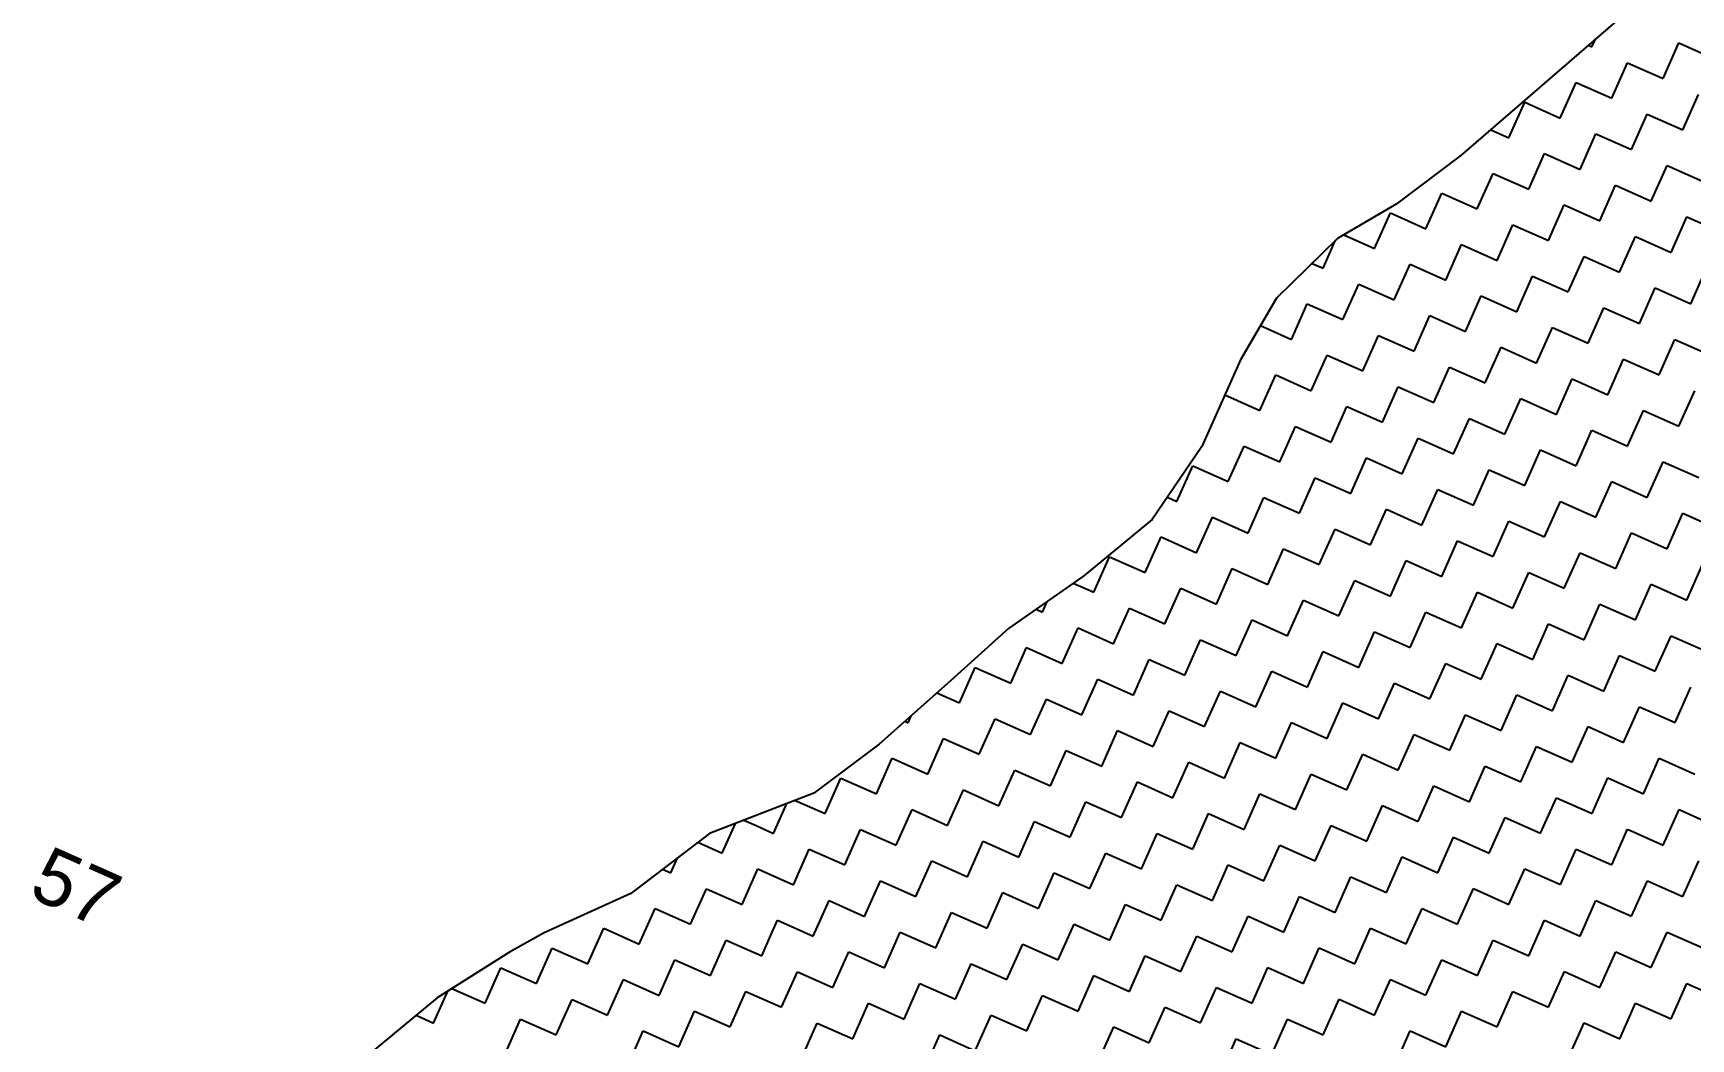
# Model space of a CAD drawing. Header units: metres. Extents: x 279553 to 281500, y 2029848 to 2031565.
# Drawn here: x 280036.1 to 280305.1, y 2031150.9 to 2031314.2 of the extents above; entities that cross this region are included whole.
import ezdxf
from ezdxf.enums import TextEntityAlignment as Align

# ---------------------------------------------------------------- set-up
doc = ezdxf.new("R2010")
doc.units = ezdxf.units.M
doc.header["$MEASUREMENT"] = 0
doc.layers.add('POLY_HATCH', color=12, linetype='Continuous')
doc.layers.add('TEXT_PARCEL', color=7, linetype='Continuous')
doc.styles.add('TEXT_MAP', font='', dxfattribs={"height": 2.5})
doc.styles.get('TEXT_MAP').set_extended_font_data('Kruti Dev 050')

msp = doc.modelspace()

# ---------------------------------------------------------------- linework, layer by layer
at = {"layer": 'POLY_HATCH'}
for p, q in [((280296.09, 2031318.82), (280267.88, 2031294.39)), ((280267.88, 2031294.39), (280257.32, 2031286.44)), ((280257.32, 2031286.44), (280247.81, 2031280.84)), ((280247.81, 2031280.84), (280237.9, 2031271.2)), ((280237.9, 2031271.2), (280232.04, 2031261.17)), ((280232.04, 2031261.17), (280225.79, 2031247.09)), ((280225.79, 2031247.09), (280217.71, 2031235.24)), ((280217.71, 2031235.24), (280206.63, 2031226.11)), ((280206.63, 2031226.11), (280194.38, 2031217.52)), ((280194.38, 2031217.52), (280184.99, 2031209.05)), ((280184.99, 2031209.05), (280173.39, 2031198.75)), ((280173.39, 2031198.75), (280162.84, 2031190.8)), ((280162.84, 2031190.8), (280145.89, 2031184.29)), ((280145.89, 2031184.29), (280133.12, 2031174.52)), ((280133.12, 2031174.52), (280119.04, 2031168.13)), ((280119.04, 2031168.13), (280113.44, 2031165.01)), ((280113.44, 2031165.01), (280101.71, 2031157.58)), ((280101.71, 2031157.58), (280090.63, 2031148.46))]:
    msp.add_line(p, q, dxfattribs=at)
at = {"layer": 'POLY_HATCH', "linetype": 'Continuous'}
for p, q in [((280288.48, 2031312.23), (280289.08, 2031311.97)), ((280289.08, 2031311.97), (280289.65, 2031313.24)), ((280300.63, 2031306.84), (280303.2, 2031312.61)), ((280303.2, 2031312.61), (280308.97, 2031310.05)), ((280292.29, 2031303.63), (280294.86, 2031309.4)), ((280294.86, 2031309.4), (280300.63, 2031306.84)), ((280283.95, 2031300.42), (280286.52, 2031306.19)), ((280286.52, 2031306.19), (280292.29, 2031303.63)), ((280275.61, 2031297.21), (280278.18, 2031302.99)), ((280278.18, 2031302.99), (280283.95, 2031300.42)), ((280303.84, 2031298.5), (280306.4, 2031304.27)), ((280295.5, 2031295.29), (280298.06, 2031301.06)), ((280298.06, 2031301.06), (280303.84, 2031298.5)), ((280272.65, 2031298.53), (280275.61, 2031297.21)), ((280287.16, 2031292.08), (280289.72, 2031297.85)), ((280289.72, 2031297.85), (280295.5, 2031295.29)), ((280278.82, 2031288.87), (280281.38, 2031294.65)), ((280281.38, 2031294.65), (280287.16, 2031292.08)), ((280298.71, 2031286.95), (280301.27, 2031292.72)), ((280301.27, 2031292.72), (280307.05, 2031290.16)), ((280270.48, 2031285.66), (280273.04, 2031291.44)), ((280273.04, 2031291.44), (280278.82, 2031288.87)), ((280290.37, 2031283.74), (280292.93, 2031289.51)), ((280292.93, 2031289.51), (280298.71, 2031286.95)), ((280262.14, 2031282.45), (280264.71, 2031288.23)), ((280264.71, 2031288.23), (280270.48, 2031285.66)), ((280253.8, 2031279.25), (280256.37, 2031285.02)), ((280256.37, 2031285.02), (280262.14, 2031282.45)), ((280282.03, 2031280.53), (280284.59, 2031286.31)), ((280284.59, 2031286.31), (280290.37, 2031283.74)), ((280301.92, 2031278.61), (280304.48, 2031284.38)), ((280304.48, 2031284.38), (280310.26, 2031281.82)), ((280248.84, 2031281.45), (280253.8, 2031279.25)), ((280273.69, 2031277.32), (280276.25, 2031283.1)), ((280276.25, 2031283.1), (280282.03, 2031280.53)), ((280293.58, 2031275.4), (280296.14, 2031281.17)), ((280296.14, 2031281.17), (280301.92, 2031278.61)), ((280245.46, 2031276.04), (280247.43, 2031280.48)), ((280265.35, 2031274.11), (280267.91, 2031279.89)), ((280267.91, 2031279.89), (280273.69, 2031277.32)), ((280243.68, 2031276.83), (280245.46, 2031276.04)), ((280257.01, 2031270.91), (280259.57, 2031276.68)), ((280259.57, 2031276.68), (280265.35, 2031274.11)), ((280285.24, 2031272.19), (280287.8, 2031277.97)), ((280287.8, 2031277.97), (280293.58, 2031275.4)), ((280305.13, 2031270.27), (280307.69, 2031276.04)), ((280248.67, 2031267.7), (280251.23, 2031273.47)), ((280251.23, 2031273.47), (280257.01, 2031270.91)), ((280276.9, 2031268.98), (280279.46, 2031274.76)), ((280279.46, 2031274.76), (280285.24, 2031272.19)), ((280268.56, 2031265.77), (280271.12, 2031271.55)), ((280271.12, 2031271.55), (280276.9, 2031268.98)), ((280296.79, 2031267.06), (280299.35, 2031272.83)), ((280299.35, 2031272.83), (280305.13, 2031270.27)), ((280240.33, 2031264.49), (280242.89, 2031270.26)), ((280242.89, 2031270.26), (280248.67, 2031267.7)), ((280260.22, 2031262.57), (280262.78, 2031268.34)), ((280262.78, 2031268.34), (280268.56, 2031265.77)), ((280288.45, 2031263.85), (280291.01, 2031269.63)), ((280291.01, 2031269.63), (280296.79, 2031267.06)), ((280235.29, 2031266.73), (280240.33, 2031264.49)), ((280251.88, 2031259.36), (280254.44, 2031265.13)), ((280254.44, 2031265.13), (280260.22, 2031262.57)), ((280280.11, 2031260.64), (280282.67, 2031266.42)), ((280282.67, 2031266.42), (280288.45, 2031263.85)), ((280271.77, 2031257.43), (280274.33, 2031263.21)), ((280274.33, 2031263.21), (280280.11, 2031260.64)), ((280299.99, 2031258.72), (280302.56, 2031264.49)), ((280302.56, 2031264.49), (280308.33, 2031261.93)), ((280243.54, 2031256.15), (280246.1, 2031261.92)), ((280246.1, 2031261.92), (280251.88, 2031259.36)), ((280263.43, 2031254.23), (280265.99, 2031260)), ((280265.99, 2031260), (280271.77, 2031257.43)), ((280291.65, 2031255.51), (280294.22, 2031261.29)), ((280294.22, 2031261.29), (280299.99, 2031258.72)), ((280235.2, 2031252.94), (280237.76, 2031258.71)), ((280237.76, 2031258.71), (280243.54, 2031256.15)), ((280283.31, 2031252.3), (280285.88, 2031258.08)), ((280285.88, 2031258.08), (280291.65, 2031255.51)), ((280229.51, 2031255.47), (280235.2, 2031252.94)), ((280255.09, 2031251.02), (280257.65, 2031256.79)), ((280257.65, 2031256.79), (280263.43, 2031254.23)), ((280274.97, 2031249.09), (280277.54, 2031254.87)), ((280277.54, 2031254.87), (280283.31, 2031252.3)), ((280303.2, 2031250.38), (280305.77, 2031256.15)), ((280246.75, 2031247.81), (280249.31, 2031253.58)), ((280249.31, 2031253.58), (280255.09, 2031251.02)), ((280266.63, 2031245.89), (280269.2, 2031251.66)), ((280269.2, 2031251.66), (280274.97, 2031249.09)), ((280294.86, 2031247.17), (280297.43, 2031252.95)), ((280297.43, 2031252.95), (280303.2, 2031250.38)), ((280238.41, 2031244.6), (280240.97, 2031250.37)), ((280240.97, 2031250.37), (280246.75, 2031247.81)), ((280286.52, 2031243.96), (280289.09, 2031249.74)), ((280289.09, 2031249.74), (280294.86, 2031247.17)), ((280230.07, 2031241.39), (280232.63, 2031247.16)), ((280232.63, 2031247.16), (280238.41, 2031244.6)), ((280258.29, 2031242.68), (280260.86, 2031248.45)), ((280260.86, 2031248.45), (280266.63, 2031245.89)), ((280278.18, 2031240.75), (280280.75, 2031246.53)), ((280280.75, 2031246.53), (280286.52, 2031243.96)), ((280221.73, 2031238.18), (280224.29, 2031243.96)), ((280224.29, 2031243.96), (280230.07, 2031241.39)), ((280249.95, 2031239.47), (280252.52, 2031245.24)), ((280252.52, 2031245.24), (280258.29, 2031242.68)), ((280298.07, 2031238.83), (280300.64, 2031244.61)), ((280300.64, 2031244.61), (280306.41, 2031242.04)), ((280241.61, 2031236.26), (280244.18, 2031242.03)), ((280244.18, 2031242.03), (280249.95, 2031239.47)), ((280269.84, 2031237.55), (280272.41, 2031243.32)), ((280272.41, 2031243.32), (280278.18, 2031240.75)), ((280289.73, 2031235.62), (280292.3, 2031241.4)), ((280292.3, 2031241.4), (280298.07, 2031238.83)), ((280220.18, 2031238.87), (280221.73, 2031238.18)), ((280233.27, 2031233.05), (280235.84, 2031238.82)), ((280235.84, 2031238.82), (280241.61, 2031236.26)), ((280261.5, 2031234.34), (280264.07, 2031240.11)), ((280264.07, 2031240.11), (280269.84, 2031237.55)), ((280281.39, 2031232.41), (280283.96, 2031238.19)), ((280283.96, 2031238.19), (280289.73, 2031235.62)), ((280224.93, 2031229.84), (280227.5, 2031235.62)), ((280227.5, 2031235.62), (280233.27, 2031233.05)), ((280253.16, 2031231.13), (280255.73, 2031236.9)), ((280255.73, 2031236.9), (280261.5, 2031234.34)), ((280301.28, 2031230.49), (280303.85, 2031236.27)), ((280303.85, 2031236.27), (280309.62, 2031233.7)), ((280244.82, 2031227.92), (280247.39, 2031233.69)), ((280247.39, 2031233.69), (280253.16, 2031231.13)), ((280273.05, 2031229.21), (280275.62, 2031234.98)), ((280275.62, 2031234.98), (280281.39, 2031232.41)), ((280292.94, 2031227.28), (280295.51, 2031233.06)), ((280295.51, 2031233.06), (280301.28, 2031230.49)), ((280216.59, 2031226.63), (280219.16, 2031232.41)), ((280219.16, 2031232.41), (280224.93, 2031229.84)), ((280236.48, 2031224.71), (280239.05, 2031230.48)), ((280239.05, 2031230.48), (280244.82, 2031227.92)), ((280264.71, 2031226), (280267.28, 2031231.77)), ((280267.28, 2031231.77), (280273.05, 2031229.21)), ((280208.25, 2031223.42), (280210.82, 2031229.2)), ((280210.82, 2031229.2), (280216.59, 2031226.63)), ((280228.14, 2031221.5), (280230.71, 2031227.28)), ((280230.71, 2031227.28), (280236.48, 2031224.71)), ((280256.37, 2031222.79), (280258.94, 2031228.56)), ((280258.94, 2031228.56), (280264.71, 2031226)), ((280284.6, 2031224.07), (280287.17, 2031229.85)), ((280287.17, 2031229.85), (280292.94, 2031227.28)), ((280304.49, 2031222.15), (280307.05, 2031227.93)), ((280204.91, 2031224.91), (280208.25, 2031223.42)), ((280248.03, 2031219.58), (280250.6, 2031225.35)), ((280250.6, 2031225.35), (280256.37, 2031222.79)), ((280276.26, 2031220.87), (280278.83, 2031226.64)), ((280278.83, 2031226.64), (280284.6, 2031224.07)), ((280296.15, 2031218.94), (280298.71, 2031224.72)), ((280298.71, 2031224.72), (280304.49, 2031222.15)), ((280199.92, 2031220.22), (280200.68, 2031221.94)), ((280219.8, 2031218.29), (280222.37, 2031224.07)), ((280222.37, 2031224.07), (280228.14, 2031221.5)), ((280239.69, 2031216.37), (280242.26, 2031222.15)), ((280242.26, 2031222.15), (280248.03, 2031219.58)), ((280267.92, 2031217.66), (280270.49, 2031223.43)), ((280270.49, 2031223.43), (280276.26, 2031220.87)), ((280198.88, 2031220.68), (280199.92, 2031220.22)), ((280211.46, 2031215.08), (280214.03, 2031220.86)), ((280214.03, 2031220.86), (280219.8, 2031218.29)), ((280259.58, 2031214.45), (280262.15, 2031220.22)), ((280262.15, 2031220.22), (280267.92, 2031217.66)), ((280287.81, 2031215.73), (280290.37, 2031221.51)), ((280290.37, 2031221.51), (280296.15, 2031218.94)), ((280203.12, 2031211.88), (280205.69, 2031217.65)), ((280205.69, 2031217.65), (280211.46, 2031215.08)), ((280231.35, 2031213.16), (280233.92, 2031218.94)), ((280233.92, 2031218.94), (280239.69, 2031216.37)), ((280251.24, 2031211.24), (280253.81, 2031217.01)), ((280253.81, 2031217.01), (280259.58, 2031214.45)), ((280279.47, 2031212.53), (280282.03, 2031218.3)), ((280282.03, 2031218.3), (280287.81, 2031215.73)), ((280194.78, 2031208.67), (280197.35, 2031214.44)), ((280197.35, 2031214.44), (280203.12, 2031211.88)), ((280223.01, 2031209.95), (280225.58, 2031215.73)), ((280225.58, 2031215.73), (280231.35, 2031213.16)), ((280271.13, 2031209.32), (280273.69, 2031215.09)), ((280273.69, 2031215.09), (280279.47, 2031212.53)), ((280299.36, 2031210.6), (280301.92, 2031216.38)), ((280301.92, 2031216.38), (280307.7, 2031213.81)), ((280186.44, 2031205.46), (280189.01, 2031211.23)), ((280189.01, 2031211.23), (280194.78, 2031208.67)), ((280214.67, 2031206.74), (280217.24, 2031212.52)), ((280217.24, 2031212.52), (280223.01, 2031209.95)), ((280242.9, 2031208.03), (280245.47, 2031213.81)), ((280245.47, 2031213.81), (280251.24, 2031211.24)), ((280262.79, 2031206.11), (280265.36, 2031211.88)), ((280265.36, 2031211.88), (280271.13, 2031209.32)), ((280291.02, 2031207.39), (280293.58, 2031213.17)), ((280293.58, 2031213.17), (280299.36, 2031210.6)), ((280206.33, 2031203.54), (280208.9, 2031209.31)), ((280208.9, 2031209.31), (280214.67, 2031206.74)), ((280234.56, 2031204.82), (280237.13, 2031210.6)), ((280237.13, 2031210.6), (280242.9, 2031208.03)), ((280254.45, 2031202.9), (280257.02, 2031208.67)), ((280257.02, 2031208.67), (280262.79, 2031206.11)), ((280282.68, 2031204.19), (280285.24, 2031209.96)), ((280285.24, 2031209.96), (280291.02, 2031207.39)), ((280182.78, 2031207.08), (280186.44, 2031205.46)), ((280197.99, 2031200.33), (280200.56, 2031206.1)), ((280200.56, 2031206.1), (280206.33, 2031203.54)), ((280226.22, 2031201.61), (280228.79, 2031207.39)), ((280228.79, 2031207.39), (280234.56, 2031204.82)), ((280274.34, 2031200.98), (280276.9, 2031206.75)), ((280276.9, 2031206.75), (280282.68, 2031204.19)), ((280302.57, 2031202.26), (280305.13, 2031208.04)), ((280178.1, 2031202.25), (280178.6, 2031203.38)), ((280217.88, 2031198.4), (280220.45, 2031204.18)), ((280220.45, 2031204.18), (280226.22, 2031201.61)), ((280246.11, 2031199.69), (280248.68, 2031205.47)), ((280248.68, 2031205.47), (280254.45, 2031202.9)), ((280266, 2031197.77), (280268.56, 2031203.54)), ((280268.56, 2031203.54), (280274.34, 2031200.98)), ((280294.23, 2031199.05), (280296.79, 2031204.83)), ((280296.79, 2031204.83), (280302.57, 2031202.26)), ((280177.59, 2031202.48), (280178.1, 2031202.25)), ((280189.65, 2031197.12), (280192.22, 2031202.89)), ((280192.22, 2031202.89), (280197.99, 2031200.33)), ((280209.54, 2031195.2), (280212.11, 2031200.97)), ((280212.11, 2031200.97), (280217.88, 2031198.4)), ((280237.77, 2031196.48), (280240.34, 2031202.26)), ((280240.34, 2031202.26), (280246.11, 2031199.69)), ((280285.89, 2031195.85), (280288.45, 2031201.62)), ((280288.45, 2031201.62), (280294.23, 2031199.05)), ((280181.31, 2031193.91), (280183.88, 2031199.68)), ((280183.88, 2031199.68), (280189.65, 2031197.12)), ((280201.2, 2031191.99), (280203.77, 2031197.76)), ((280203.77, 2031197.76), (280209.54, 2031195.2)), ((280229.43, 2031193.27), (280232, 2031199.05)), ((280232, 2031199.05), (280237.77, 2031196.48)), ((280257.66, 2031194.56), (280260.22, 2031200.33)), ((280260.22, 2031200.33), (280266, 2031197.77)), ((280277.55, 2031192.64), (280280.11, 2031198.41)), ((280280.11, 2031198.41), (280285.89, 2031195.85)), ((280172.97, 2031190.7), (280175.54, 2031196.48)), ((280175.54, 2031196.48), (280181.31, 2031193.91)), ((280221.09, 2031190.06), (280223.66, 2031195.84)), ((280223.66, 2031195.84), (280229.43, 2031193.27)), ((280249.32, 2031191.35), (280251.88, 2031197.13)), ((280251.88, 2031197.13), (280257.66, 2031194.56)), ((280269.21, 2031189.43), (280271.77, 2031195.2)), ((280271.77, 2031195.2), (280277.55, 2031192.64)), ((280297.44, 2031190.71), (280300, 2031196.49)), ((280300, 2031196.49), (280305.78, 2031193.92)), ((280164.63, 2031187.49), (280167.2, 2031193.27)), ((280167.2, 2031193.27), (280172.97, 2031190.7)), ((280192.86, 2031188.78), (280195.43, 2031194.55)), ((280195.43, 2031194.55), (280201.2, 2031191.99)), ((280212.75, 2031186.86), (280215.32, 2031192.63)), ((280215.32, 2031192.63), (280221.09, 2031190.06)), ((280240.98, 2031188.14), (280243.54, 2031193.92)), ((280243.54, 2031193.92), (280249.32, 2031191.35)), ((280289.1, 2031187.51), (280291.66, 2031193.28)), ((280291.66, 2031193.28), (280297.44, 2031190.71)), ((280159.8, 2031189.64), (280164.63, 2031187.49)), ((280184.52, 2031185.57), (280187.09, 2031191.34)), ((280187.09, 2031191.34), (280192.86, 2031188.78)), ((280232.64, 2031184.93), (280235.2, 2031190.71)), ((280235.2, 2031190.71), (280240.98, 2031188.14)), ((280260.87, 2031186.22), (280263.43, 2031191.99)), ((280263.43, 2031191.99), (280269.21, 2031189.43)), ((280280.76, 2031184.3), (280283.32, 2031190.07)), ((280283.32, 2031190.07), (280289.1, 2031187.51)), ((280156.29, 2031184.28), (280158.44, 2031189.11)), ((280176.18, 2031182.36), (280178.75, 2031188.14)), ((280178.75, 2031188.14), (280184.52, 2031185.57)), ((280204.41, 2031183.65), (280206.98, 2031189.42)), ((280206.98, 2031189.42), (280212.75, 2031186.86)), ((280224.3, 2031181.72), (280226.86, 2031187.5)), ((280226.86, 2031187.5), (280232.64, 2031184.93)), ((280252.53, 2031183.01), (280255.09, 2031188.79)), ((280255.09, 2031188.79), (280260.87, 2031186.22)), ((280300.64, 2031182.37), (280303.21, 2031188.15)), ((280303.21, 2031188.15), (280308.98, 2031185.58)), ((280147.95, 2031181.07), (280150.1, 2031185.91)), ((280151.46, 2031186.43), (280153.44, 2031185.55)), ((280153.44, 2031185.55), (280156.29, 2031184.28)), ((280167.84, 2031179.15), (280170.41, 2031184.93)), ((280170.41, 2031184.93), (280176.18, 2031182.36)), ((280196.07, 2031180.44), (280198.64, 2031186.21)), ((280198.64, 2031186.21), (280204.41, 2031183.65)), ((280215.96, 2031178.52), (280218.52, 2031184.29)), ((280218.52, 2031184.29), (280224.3, 2031181.72)), ((280244.19, 2031179.8), (280246.75, 2031185.58)), ((280246.75, 2031185.58), (280252.53, 2031183.01)), ((280272.42, 2031181.09), (280274.98, 2031186.86)), ((280274.98, 2031186.86), (280280.76, 2031184.3)), ((280292.3, 2031179.17), (280294.87, 2031184.94)), ((280294.87, 2031184.94), (280300.64, 2031182.37)), ((280143.99, 2031182.84), (280147.95, 2031181.07)), ((280159.5, 2031175.94), (280162.07, 2031181.72)), ((280162.07, 2031181.72), (280167.84, 2031179.15)), ((280187.73, 2031177.23), (280190.3, 2031183)), ((280190.3, 2031183), (280196.07, 2031180.44)), ((280235.85, 2031176.59), (280238.41, 2031182.37)), ((280238.41, 2031182.37), (280244.19, 2031179.8)), ((280264.08, 2031177.88), (280266.64, 2031183.65)), ((280266.64, 2031183.65), (280272.42, 2031181.09)), ((280283.96, 2031175.96), (280286.53, 2031181.73)), ((280286.53, 2031181.73), (280292.3, 2031179.17)), ((280139.61, 2031177.87), (280140.7, 2031180.32)), ((280179.39, 2031174.02), (280181.96, 2031179.8)), ((280181.96, 2031179.8), (280187.73, 2031177.23)), ((280207.62, 2031175.31), (280210.18, 2031181.08)), ((280210.18, 2031181.08), (280215.96, 2031178.52)), ((280227.51, 2031173.38), (280230.07, 2031179.16)), ((280230.07, 2031179.16), (280235.85, 2031176.59)), ((280255.74, 2031174.67), (280258.3, 2031180.45)), ((280258.3, 2031180.45), (280264.08, 2031177.88)), ((280303.85, 2031174.03), (280306.42, 2031179.81)), ((280138.27, 2031178.46), (280139.61, 2031177.87)), ((280151.16, 2031172.73), (280153.73, 2031178.51)), ((280153.73, 2031178.51), (280154.44, 2031178.19)), ((280154.44, 2031178.19), (280159.5, 2031175.94)), ((280171.05, 2031170.81), (280173.62, 2031176.59)), ((280173.62, 2031176.59), (280179.39, 2031174.02)), ((280199.28, 2031172.1), (280201.84, 2031177.87)), ((280201.84, 2031177.87), (280207.62, 2031175.31)), ((280247.4, 2031171.46), (280249.96, 2031177.24)), ((280249.96, 2031177.24), (280255.74, 2031174.67)), ((280275.62, 2031172.75), (280278.19, 2031178.52)), ((280278.19, 2031178.52), (280283.96, 2031175.96)), ((280295.51, 2031170.83), (280298.08, 2031176.6)), ((280298.08, 2031176.6), (280303.85, 2031174.03)), ((280142.82, 2031169.53), (280145.39, 2031175.3)), ((280145.39, 2031175.3), (280151.16, 2031172.73)), ((280190.94, 2031168.89), (280193.5, 2031174.66)), ((280193.5, 2031174.66), (280199.28, 2031172.1)), ((280219.17, 2031170.18), (280221.73, 2031175.95)), ((280221.73, 2031175.95), (280227.51, 2031173.38)), ((280239.06, 2031168.25), (280241.62, 2031174.03)), ((280241.62, 2031174.03), (280247.4, 2031171.46)), ((280267.28, 2031169.54), (280269.85, 2031175.31)), ((280269.85, 2031175.31), (280275.62, 2031172.75)), ((280134.48, 2031166.32), (280137.05, 2031172.09)), ((280137.05, 2031172.09), (280142.82, 2031169.53)), ((280162.71, 2031167.6), (280165.28, 2031173.38)), ((280165.28, 2031173.38), (280171.05, 2031170.81)), ((280182.6, 2031165.68), (280185.16, 2031171.46)), ((280185.16, 2031171.46), (280190.94, 2031168.89)), ((280210.83, 2031166.97), (280213.39, 2031172.74)), ((280213.39, 2031172.74), (280219.17, 2031170.18)), ((280230.72, 2031165.04), (280233.28, 2031170.82)), ((280233.28, 2031170.82), (280239.06, 2031168.25)), ((280258.94, 2031166.33), (280261.51, 2031172.11)), ((280261.51, 2031172.11), (280267.28, 2031169.54)), ((280287.17, 2031167.62), (280289.74, 2031173.39)), ((280289.74, 2031173.39), (280295.51, 2031170.83)), ((280126.14, 2031163.11), (280128.71, 2031168.88)), ((280128.71, 2031168.88), (280134.48, 2031166.32)), ((280155.86, 2031167.74), (280156.94, 2031170.17)), ((280156.94, 2031170.17), (280162.71, 2031167.6)), ((280174.26, 2031162.47), (280176.82, 2031168.25)), ((280176.82, 2031168.25), (280182.6, 2031165.68)), ((280202.49, 2031163.76), (280205.05, 2031169.53)), ((280205.05, 2031169.53), (280210.83, 2031166.97)), ((280250.6, 2031163.12), (280253.17, 2031168.9)), ((280253.17, 2031168.9), (280258.94, 2031166.33)), ((280278.83, 2031164.41), (280281.4, 2031170.18)), ((280281.4, 2031170.18), (280287.17, 2031167.62)), ((280298.72, 2031162.49), (280301.29, 2031168.26)), ((280301.29, 2031168.26), (280307.06, 2031165.7)), ((280117.8, 2031159.9), (280120.37, 2031165.67)), ((280120.37, 2031165.67), (280126.14, 2031163.11)), ((280146.03, 2031161.19), (280148.6, 2031166.96)), ((280148.6, 2031166.96), (280154.37, 2031164.39)), ((280154.37, 2031164.39), (280155.86, 2031167.74)), ((280194.15, 2031160.55), (280196.71, 2031166.32)), ((280196.71, 2031166.32), (280202.49, 2031163.76)), ((280222.38, 2031161.84), (280224.94, 2031167.61)), ((280224.94, 2031167.61), (280230.72, 2031165.04)), ((280242.26, 2031159.91), (280244.83, 2031165.69)), ((280244.83, 2031165.69), (280250.6, 2031163.12)), ((280270.49, 2031161.2), (280273.06, 2031166.97)), ((280273.06, 2031166.97), (280278.83, 2031164.41)), ((280137.69, 2031157.98), (280140.26, 2031163.75)), ((280140.26, 2031163.75), (280146.03, 2031161.19)), ((280165.92, 2031159.26), (280168.48, 2031165.04)), ((280168.48, 2031165.04), (280174.26, 2031162.47)), ((280185.81, 2031157.34), (280188.37, 2031163.12)), ((280188.37, 2031163.12), (280194.15, 2031160.55)), ((280214.04, 2031158.63), (280216.6, 2031164.4)), ((280216.6, 2031164.4), (280222.38, 2031161.84)), ((280262.15, 2031157.99), (280264.72, 2031163.77)), ((280264.72, 2031163.77), (280270.49, 2031161.2)), ((280290.38, 2031159.28), (280292.95, 2031165.05)), ((280292.95, 2031165.05), (280298.72, 2031162.49)), ((280109.46, 2031156.69), (280112.03, 2031162.47)), ((280112.03, 2031162.47), (280117.8, 2031159.9)), ((280129.35, 2031154.77), (280131.92, 2031160.54)), ((280131.92, 2031160.54), (280137.69, 2031157.98)), ((280157.58, 2031156.06), (280160.14, 2031161.83)), ((280160.14, 2031161.83), (280165.92, 2031159.26)), ((280205.7, 2031155.42), (280208.26, 2031161.19)), ((280208.26, 2031161.19), (280214.04, 2031158.63)), ((280233.92, 2031156.71), (280236.49, 2031162.48)), ((280236.49, 2031162.48), (280242.26, 2031159.91)), ((280253.81, 2031154.78), (280256.38, 2031160.56)), ((280256.38, 2031160.56), (280262.15, 2031157.99)), ((280282.04, 2031156.07), (280284.61, 2031161.84)), ((280284.61, 2031161.84), (280290.38, 2031159.28)), ((280101.12, 2031153.48), (280103.43, 2031158.67)), ((280104.08, 2031159.08), (280109.46, 2031156.69)), ((280121.01, 2031151.56), (280123.58, 2031157.33)), ((280123.58, 2031157.33), (280129.35, 2031154.77)), ((280149.24, 2031152.85), (280151.8, 2031158.62)), ((280151.8, 2031158.62), (280157.44, 2031156.12)), ((280177.47, 2031154.13), (280180.03, 2031159.91)), ((280180.03, 2031159.91), (280185.81, 2031157.34)), ((280197.36, 2031152.21), (280199.92, 2031157.98)), ((280199.92, 2031157.98), (280205.7, 2031155.42)), ((280225.58, 2031153.5), (280228.15, 2031159.27)), ((280228.15, 2031159.27), (280233.92, 2031156.71)), ((280245.47, 2031151.57), (280248.04, 2031157.35)), ((280248.04, 2031157.35), (280253.81, 2031154.78)), ((280273.7, 2031152.86), (280276.27, 2031158.63)), ((280276.27, 2031158.63), (280282.04, 2031156.07)), ((280301.93, 2031154.15), (280304.5, 2031159.92)), ((280304.5, 2031159.92), (280310.27, 2031157.36)), ((280098.27, 2031154.75), (280101.12, 2031153.48)), ((280140.9, 2031149.64), (280143.46, 2031155.41)), ((280143.46, 2031155.41), (280149.24, 2031152.85)), ((280157.44, 2031156.12), (280157.58, 2031156.06)), ((280169.13, 2031150.92), (280171.69, 2031156.7)), ((280171.69, 2031156.7), (280177.47, 2031154.13)), ((280189.02, 2031149), (280191.58, 2031154.78)), ((280191.58, 2031154.78), (280197.36, 2031152.21)), ((280217.24, 2031150.29), (280219.81, 2031156.06)), ((280219.81, 2031156.06), (280225.58, 2031153.5)), ((280265.36, 2031149.65), (280267.93, 2031155.43)), ((280267.93, 2031155.43), (280273.7, 2031152.86)), ((280293.59, 2031150.94), (280296.16, 2031156.71)), ((280296.16, 2031156.71), (280301.93, 2031154.15)), ((280112.67, 2031148.35), (280115.24, 2031154.13)), ((280115.24, 2031154.13), (280121.01, 2031151.56)), ((280132.56, 2031146.43), (280135.13, 2031152.2)), ((280135.13, 2031152.2), (280140.9, 2031149.64)), ((280160.79, 2031147.72), (280163.35, 2031153.49)), ((280163.35, 2031153.49), (280169.13, 2031150.92)), ((280208.9, 2031147.08), (280211.47, 2031152.85)), ((280211.47, 2031152.85), (280217.24, 2031150.29)), ((280237.13, 2031148.37), (280239.7, 2031154.14)), ((280239.7, 2031154.14), (280245.47, 2031151.57)), ((280257.02, 2031146.44), (280259.59, 2031152.22)), ((280259.59, 2031152.22), (280265.36, 2031149.65)), ((280285.25, 2031147.73), (280287.82, 2031153.5)), ((280287.82, 2031153.5), (280293.59, 2031150.94)), ((280180.68, 2031145.79), (280183.24, 2031151.57)), ((280183.24, 2031151.57), (280189.02, 2031149)), ((280228.79, 2031145.16), (280231.36, 2031150.93)), ((280231.36, 2031150.93), (280237.13, 2031148.37))]:
    msp.add_line(p, q, dxfattribs=at)

# ---------------------------------------------------------------- texts
at = {"layer": 'TEXT_PARCEL', "style": 'TEXT_MAP'}
msp.add_text('57', height=9.099, rotation=336.0439, dxfattribs=at).set_placement((280043.12, 2031175.48), align=Align.MIDDLE)

doc.saveas('drawing.dxf')
